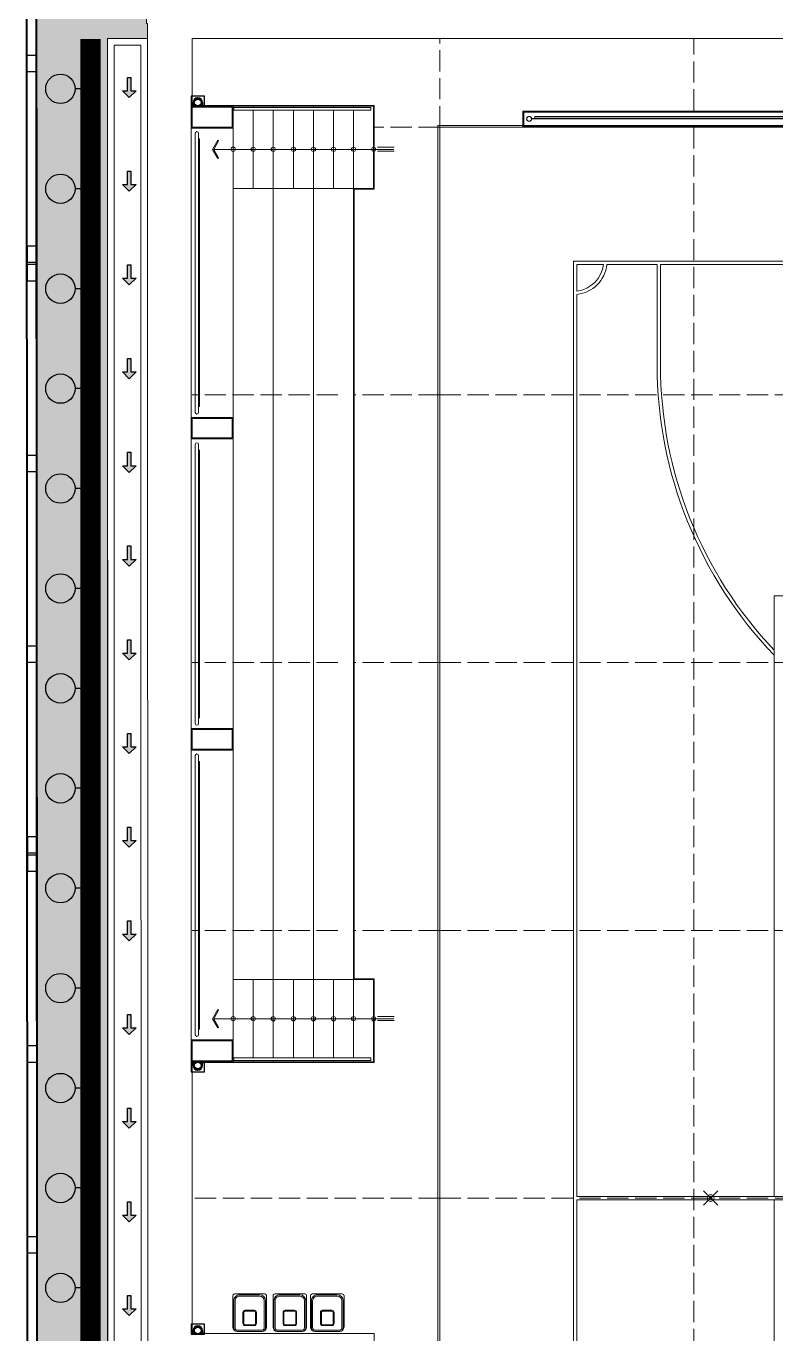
# Model space of a CAD drawing. Header units: metres. Extents: x 349075 to 349285, y 9281902 to 9282050.
# Drawn here: x 349090.89 to 349102.09, y 9282007.75 to 9282027.29 of the extents above; entities that cross this region are included whole.
import ezdxf

# ---------------------------------------------------------------- set-up
doc = ezdxf.new("R2010")
doc.units = ezdxf.units.M
doc.header["$LTSCALE"] = 0.25
doc.linetypes.add('DASHED2', pattern=[0.762, 0.635, -0.127])
for name, color, linetype, lineweight in [('.', 7, 'Continuous', 0), ('0_ CUNETAS', 151, 'Continuous', 5), ('AREA-VERDE', 3, 'CONTINUOUS', 9), ('ARQ-FONDO', 253, 'CONTINUOUS', 9), ('CUNETAS-RED', 5, 'CONTINUOUS', 18), ('LLORAD-SIMB', 1, 'CONTINUOUS', 25), ('LLORAD-TRAMO', 1, 'CONTINUOUS', 70)]:
    doc.layers.add(name, color=color, linetype=linetype, lineweight=lineweight)

# ---------------------------------------------------------------- blocks, each defined once
blk = doc.blocks.new('Barandilla - Barandilla-4344414-PLANTA GENERAL')
at = {"layer": 'ARQ-FONDO'}
for p, q in [((5.506, 28.225), (5.544, 28.225)), ((5.506, 26.175), (5.506, 28.225)), ((5.544, 26.175), (5.544, 28.225)), ((5.544, 26.175), (5.506, 26.175))]:
    blk.add_line(p, q, dxfattribs=at)
blk.add_arc((5.525, 28.225), 0.0191, 0, 180, dxfattribs=at)
blk = doc.blocks.new('BARAMDA Y TACHO')
at = {"layer": 'ARQ-FONDO'}
for p, q in [((-28.588, 3.784), (-28.588, 3.797)), ((-28.588, 3.784), (-24.588, 3.784)), ((-24.588, 3.784), (-24.588, 3.797)), ((-23.938, 3.797), (-23.938, 3.784)), ((-23.938, 3.784), (-19.938, 3.784)), ((-19.938, 3.797), (-19.938, 3.784)), ((-19.288, 3.784), (-19.288, 3.797)), ((-19.288, 3.784), (-15.288, 3.784)), ((-15.288, 3.784), (-15.288, 3.797)), ((-33.108, 3.221), (-33.108, 2.848)), ((-33.108, 2.854), (-33.108, 3.214)), ((-33.089, 3.214), (-33.089, 2.854)), ((-33.051, 3.272), (-32.647, 3.272)), ((-32.647, 3.253), (-33.051, 3.253)), ((-32.571, 3.284), (-33.044, 3.284)), ((-32.987, 3.136), (-32.822, 3.136)), ((-32.578, 2.886), (-32.578, 3.183)), ((-32.559, 3.183), (-32.559, 2.886)), ((-32.546, 2.81), (-32.546, 3.259)), ((-33.019, 2.964), (-33.019, 3.104)), ((-33.006, 3.104), (-33.006, 2.964)), ((-32.822, 3.123), (-32.987, 3.123)), ((-32.987, 2.945), (-32.822, 2.945)), ((-32.822, 2.933), (-32.987, 2.933)), ((-32.803, 2.964), (-32.803, 3.104)), ((-32.79, 3.104), (-32.79, 2.964)), ((-33.051, 2.816), (-32.647, 2.816)), ((-32.647, 2.797), (-33.051, 2.797)), ((-33.044, 2.784), (-32.571, 2.784)), ((-33.108, 2.621), (-33.108, 2.248)), ((-33.108, 2.254), (-33.108, 2.614)), ((-33.089, 2.614), (-33.089, 2.254)), ((-33.051, 2.672), (-32.647, 2.672)), ((-32.647, 2.653), (-33.051, 2.653)), ((-32.571, 2.684), (-33.044, 2.684)), ((-32.578, 2.286), (-32.578, 2.583)), ((-32.559, 2.583), (-32.559, 2.286)), ((-32.546, 2.21), (-32.546, 2.659)), ((-33.019, 2.364), (-33.019, 2.504)), ((-33.006, 2.504), (-33.006, 2.364)), ((-32.987, 2.536), (-32.822, 2.536)), ((-32.822, 2.523), (-32.987, 2.523)), ((-32.987, 2.345), (-32.822, 2.345)), ((-32.803, 2.364), (-32.803, 2.504)), ((-32.79, 2.504), (-32.79, 2.364)), ((-33.051, 2.216), (-32.647, 2.216)), ((-32.647, 2.197), (-33.051, 2.197)), ((-33.044, 2.184), (-32.571, 2.184)), ((-32.822, 2.333), (-32.987, 2.333)), ((-33.108, 2.061), (-33.108, 1.688)), ((-33.108, 1.694), (-33.108, 2.054)), ((-33.089, 2.054), (-33.089, 1.694)), ((-33.051, 2.112), (-32.647, 2.112)), ((-32.647, 2.093), (-33.051, 2.093)), ((-32.571, 2.124), (-33.044, 2.124)), ((-32.987, 1.976), (-32.822, 1.976)), ((-32.822, 1.963), (-32.987, 1.963)), ((-32.578, 1.726), (-32.578, 2.023)), ((-32.559, 2.023), (-32.559, 1.726)), ((-32.546, 1.65), (-32.546, 2.099)), ((-33.019, 1.804), (-33.019, 1.944)), ((-33.006, 1.944), (-33.006, 1.804)), ((-32.987, 1.785), (-32.822, 1.785)), ((-32.822, 1.773), (-32.987, 1.773)), ((-32.803, 1.804), (-32.803, 1.944)), ((-32.79, 1.944), (-32.79, 1.804)), ((-33.051, 1.656), (-32.647, 1.656)), ((-32.647, 1.637), (-33.051, 1.637)), ((-33.044, 1.624), (-32.571, 1.624))]:
    blk.add_line(p, q, dxfattribs=at)
for points in [[(-28.673, 3.847), (-24.503, 3.847, -1), (-24.503, 3.797), (-28.673, 3.797, -1)], [(-24.023, 3.847), (-19.853, 3.847, -1), (-19.853, 3.797), (-24.023, 3.797, -1)], [(-19.373, 3.847), (-15.203, 3.847, -1), (-15.203, 3.797), (-19.373, 3.797, -1)]]:
    blk.add_lwpolyline(points, format="xyb", close=True, dxfattribs=at)
for centre, radius, start, end in [((-33.044, 3.221), 0.0635, 90, 180), ((-33.051, 3.214), 0.0572, 90, 180), ((-33.051, 3.214), 0.0381, 90, 180), ((-32.987, 3.104), 0.0317, 90, 180), ((-32.822, 3.104), 0.0317, 360, 90), ((-32.647, 3.183), 0.0889, 360, 90), ((-32.647, 3.183), 0.0698, 360, 90), ((-32.571, 3.259), 0.0254, 360, 90), ((-32.987, 2.964), 0.0317, 180, 270), ((-32.987, 3.104), 0.0191, 90, 180), ((-32.987, 2.964), 0.019, 180, 270), ((-32.822, 3.104), 0.019, 360, 90), ((-32.822, 2.964), 0.0317, 270, 360), ((-32.822, 2.964), 0.019, 270, 360), ((-33.051, 2.854), 0.0571, 180, 270), ((-33.044, 2.848), 0.0635, 180, 270), ((-33.051, 2.854), 0.0381, 180, 270), ((-32.647, 2.886), 0.0889, 270, 360), ((-32.647, 2.886), 0.0699, 270, 360), ((-32.571, 2.81), 0.0254, 270, 360), ((-33.044, 2.621), 0.0635, 90, 180), ((-33.051, 2.614), 0.0572, 90, 180), ((-33.051, 2.614), 0.0381, 90, 180), ((-32.647, 2.583), 0.0889, 360, 90), ((-32.647, 2.583), 0.0698, 360, 90), ((-32.571, 2.659), 0.0254, 360, 90), ((-32.987, 2.504), 0.0317, 90, 180), ((-32.987, 2.364), 0.0317, 180, 270), ((-32.987, 2.504), 0.0191, 90, 180), ((-32.987, 2.364), 0.019, 180, 270), ((-32.822, 2.504), 0.0317, 360, 90), ((-32.822, 2.504), 0.019, 360, 90), ((-32.822, 2.364), 0.0317, 270, 360), ((-32.822, 2.364), 0.019, 270, 360), ((-33.051, 2.254), 0.0571, 180, 270), ((-33.044, 2.248), 0.0635, 180, 270), ((-33.051, 2.254), 0.0381, 180, 270), ((-32.647, 2.286), 0.0889, 270, 360), ((-32.647, 2.286), 0.0699, 270, 360), ((-32.571, 2.21), 0.0254, 270, 360), ((-33.044, 2.061), 0.0635, 90, 180), ((-33.051, 2.054), 0.0572, 90, 180), ((-33.051, 2.054), 0.0381, 90, 180), ((-32.987, 1.944), 0.0317, 90, 180), ((-32.987, 1.944), 0.0191, 90, 180), ((-32.822, 1.944), 0.0317, 360, 90), ((-32.822, 1.944), 0.019, 360, 90), ((-32.647, 2.023), 0.0889, 360, 90), ((-32.647, 2.023), 0.0698, 360, 90), ((-32.571, 2.099), 0.0254, 360, 90), ((-32.987, 1.804), 0.0317, 180, 270), ((-32.987, 1.804), 0.019, 180, 270), ((-32.822, 1.804), 0.0317, 270, 360), ((-32.822, 1.804), 0.019, 270, 360), ((-33.051, 1.694), 0.0571, 180, 270), ((-33.044, 1.688), 0.0635, 180, 270), ((-33.051, 1.694), 0.0381, 180, 270), ((-32.647, 1.726), 0.0889, 270, 360), ((-32.647, 1.726), 0.0699, 270, 360), ((-32.571, 1.65), 0.0254, 270, 360)]:
    blk.add_arc(centre, radius, start, end, dxfattribs=at)
blk = doc.blocks.new('LINEAS DE COLOR NEGRO')
at = {"layer": 'ARQ-FONDO', "lineweight": 0}
for p, q in [((-0.377, -12.273), (31.673, -12.273)), ((31.648, -12.3), (-0.352, -12.3)), ((31.648, -31.3), (31.648, -12.3)), ((31.673, -12.273), (31.673, -13.545)), ((1.648, -14.3), (29.648, -14.3)), ((15.623, -14.35), (2.145, -14.35)), ((15.623, -21.551), (15.623, -14.35)), ((29.15, -14.35), (15.673, -14.35)), ((15.673, -14.35), (15.673, -21.551)), ((29.598, -14.35), (29.201, -14.35)), ((29.598, -14.747), (29.598, -14.35)), ((29.648, -14.3), (29.648, -20.298)), ((29.598, -15.55), (29.598, -14.797)), ((28.098, -15.55), (29.598, -15.55)), ((29.598, -15.6), (28.098, -15.6)), ((29.598, -18.8), (29.598, -15.6)), ((6.648, -17.3), (15.623, -17.3)), ((15.673, -17.3), (24.648, -17.3)), ((24.648, -17.3), (24.648, -26.3))]:
    blk.add_line(p, q, dxfattribs=at)
for centre, radius, start, end in [((29.648, -14.3), 0.5, 185.7392, 264.2608), ((29.648, -14.3), 0.45, 186.3794, 263.6206), ((28.098, -21.8), 6.25, 90, 133.9455), ((28.098, -21.8), 6.2, 90, 133.464)]:
    blk.add_arc(centre, radius, start, end, dxfattribs=at)
blk = doc.blocks.new('cerco de malla - H_2_0-V10-PLANTA GENERAL')
at = {"layer": 'ARQ-FONDO'}
for p, q in [((0, 0.007), (0.033, 0.007)), ((0, 0.007), (0, 0.004)), ((0.034, 0.004), (0, 0.004)), ((0.037, 0.007), (0.038, 0.007)), ((0.038, 0.004), (0.038, 0.009)), ((0.038, 0.009), (0.085, 0.009)), ((0.085, 0.004), (0.038, 0.004)), ((4.015, 0.042), (0.085, 0.042)), ((0.085, 0.009), (0.085, 0.042)), ((4.015, 0.042), (0.085, 0.042)), ((0.085, 0.009), (0.085, 0.004)), ((0.123, 0.009), (0.085, 0.009)), ((0.085, 0.004), (0.123, 0.004)), ((0.088, 0.039), (0.088, 0.01)), ((0.088, 0.015), (0.12, 0.015)), ((0.088, 0.01), (0.088, 0.015)), ((0.12, 0.01), (0.088, 0.01)), ((0.12, 0.015), (0.12, 0.01)), ((3.98, 0.015), (0.12, 0.015)), ((2.031, 0.01), (0.12, 0.01)), ((0.123, 0.004), (0.123, 0.009)), ((0.123, 0.007), (2.031, 0.007)), ((2.031, 0.006), (0.123, 0.006)), ((2.031, 0.004), (0.123, 0.004)), ((2.031, 0.007), (2.031, 0.01)), ((2.031, 0.01), (2.069, 0.01)), ((2.069, 0.007), (2.031, 0.007)), ((2.031, 0.007), (2.031, 0.004)), ((2.031, 0.004), (2.069, 0.004)), ((2.069, 0.01), (2.069, 0.007)), ((3.98, 0.01), (2.069, 0.01)), ((2.069, 0.007), (3.977, 0.007)), ((2.069, 0.004), (2.069, 0.007)), ((3.977, 0.006), (2.069, 0.006)), ((3.977, 0.004), (2.069, 0.004)), ((4.015, 0.009), (3.977, 0.009)), ((3.977, 0.009), (3.977, 0.004)), ((3.977, 0.004), (4.015, 0.004)), ((3.98, 0.015), (4.012, 0.015)), ((3.98, 0.01), (3.98, 0.015)), ((4.012, 0.01), (3.98, 0.01)), ((4.012, 0.01), (4.012, 0.039)), ((4.012, 0.015), (4.012, 0.01)), ((4.015, 0.042), (4.015, 0.009)), ((4.015, 0.009), (4.063, 0.009)), ((4.015, 0.004), (4.015, 0.009)), ((4.063, 0.004), (4.015, 0.004)), ((4.063, 0.009), (4.063, 0.004))]:
    blk.add_line(p, q, dxfattribs=at)
for centre, radius, start, end in [((0, 0.004), 0.0375, 0, 180), ((0, 0.004), 0.0375, 180, 360), ((0, 0.004), 0.0343, 0, 180), ((0, 0.004), 0.0343, 180, 360), ((0.085, 0.039), 0.00317, 0, 90), ((0.091, 0.01), 0.00317, 180, 211.0682), ((4.009, 0.01), 0.00318, 328.9318, 360), ((4.015, 0.039), 0.00317, 90, 180), ((4.1, 0.004), 0.0375, 0, 180), ((4.1, 0.004), 0.0375, 180, 0), ((4.1, 0.004), 0.0343, 360, 180), ((4.1, 0.004), 0.0343, 180, 360)]:
    blk.add_arc(centre, radius, start, end, dxfattribs=at)
for points, knots in [([(0.085, 0.042), (0.085, 0.042), (0.086, 0.042), (0.086, 0.042), (0.087, 0.042), (0.087, 0.042), (0.087, 0.041), (0.087, 0.041), (0.087, 0.041), (0.088, 0.041), (0.088, 0.041), (0.088, 0.04), (0.088, 0.04), (0.088, 0.039), (0.088, 0.039)], [-1, -1, -1, -1, -0.833333, -0.75, -0.666667, -0.625, -0.583333, -0.5, -0.458333, -0.416667, -0.333333, -0.25, -0.166667, 0, 0, 0, 0]), ([(4.012, 0.039), (4.012, 0.039), (4.012, 0.04), (4.012, 0.04), (4.012, 0.041), (4.012, 0.041), (4.013, 0.041), (4.013, 0.041), (4.013, 0.041), (4.013, 0.042), (4.014, 0.042), (4.014, 0.042), (4.014, 0.042), (4.015, 0.042), (4.015, 0.042)], [0, 0, 0, 0, 0.166667, 0.25, 0.333333, 0.416667, 0.458333, 0.5, 0.583333, 0.666667, 0.708333, 0.75, 0.833333, 1, 1, 1, 1])]:
    blk.add_open_spline(points, degree=3, knots=knots, dxfattribs=at)
blk = doc.blocks.new('montante')
at = {"layer": 'ARQ-FONDO', "lineweight": 30}
for p, q in [((0, 0.07), (0.045, 0.07)), ((0, 0.06), (0.055, 0.06)), ((0.045, 0.07), (0.045, 0.095)), ((0, -0.06), (0.055, -0.06)), ((0, -0.07), (0.045, -0.07)), ((0.045, -0.07), (0.045, -0.095))]:
    blk.add_line(p, q, dxfattribs=at)
blk.add_lwpolyline([(-0.095, 0.1), (-0.095, -0.1), (0.055, -0.1), (0.055, 0.1)], close=True, dxfattribs=at)
blk.add_circle((0, 0), 0.05, dxfattribs=at)
for centre, radius, start, end in [((0, 0), 0.07, 90, 270), ((0, 0), 0.06, 90, 270), ((0.05, 0.095), 0.005, 0, 180), ((0.05, -0.095), 0.005, 180, 0)]:
    blk.add_arc(centre, radius, start, end, dxfattribs=at)
blk = doc.blocks.new('POLIDEPORTIVO')
at = {"layer": 'ARQ-FONDO', "lineweight": 0}
for p, q in [((374627.973, 9249313.221), (374604.623, 9249313.221)), ((374604.623, 9249313.221), (374604.623, 9249312.221)), ((374605.238, 9249312.211), (374604.608, 9249312.211)), ((374604.608, 9249312.211), (374604.608, 9249312.13)), ((374604.623, 9249312.196), (374605.223, 9249312.196)), ((374604.623, 9249312.196), (374604.623, 9249311.896)), ((374605.223, 9249312.196), (374605.223, 9249311.896)), ((374604.608, 9249312.13), (374604.608, 9249311.881)), ((374609.57, 9249312.136), (374626.151, 9249312.136)), ((374609.57, 9249311.906), (374609.57, 9249312.136)), ((374626.136, 9249312.121), (374609.585, 9249312.121)), ((374609.585, 9249312.121), (374609.585, 9249311.921)), ((374604.608, 9249311.881), (374605.238, 9249311.881)), ((374604.608, 9249307.561), (374604.608, 9249311.881)), ((374605.223, 9249311.896), (374604.623, 9249311.896)), ((374626.151, 9249311.906), (374609.57, 9249311.906)), ((374609.585, 9249311.921), (374626.136, 9249311.921)), ((374605.238, 9249307.561), (374604.608, 9249307.561)), ((374604.608, 9249307.561), (374604.608, 9249307.239)), ((374604.623, 9249307.546), (374605.223, 9249307.546)), ((374604.623, 9249307.254), (374604.623, 9249307.546)), ((374605.223, 9249307.546), (374605.223, 9249307.254)), ((374604.608, 9249307.239), (374605.238, 9249307.239)), ((374604.608, 9249302.911), (374604.608, 9249307.239)), ((374605.223, 9249307.254), (374604.623, 9249307.254)), ((374605.238, 9249302.911), (374604.608, 9249302.911)), ((374604.608, 9249302.911), (374604.608, 9249302.589)), ((374604.623, 9249302.896), (374605.223, 9249302.896)), ((374604.623, 9249302.604), (374604.623, 9249302.896)), ((374605.223, 9249302.896), (374605.223, 9249302.604)), ((374605.223, 9249302.604), (374604.623, 9249302.604)), ((374604.608, 9249298.246), (374604.608, 9249302.589)), ((374604.608, 9249302.589), (374605.238, 9249302.589)), ((374605.538, 9249297.991), (374605.538, 9249299.161)), ((374606.138, 9249297.991), (374606.138, 9249299.161)), ((374606.738, 9249297.991), (374606.738, 9249299.161)), ((374605.238, 9249298.261), (374604.608, 9249298.261)), ((374604.608, 9249298.246), (374604.608, 9249297.931)), ((374604.623, 9249297.946), (374604.623, 9249298.246)), ((374604.623, 9249298.246), (374605.223, 9249298.246)), ((374605.223, 9249298.246), (374605.223, 9249297.946)), ((374605.238, 9249297.987), (374605.238, 9249298.261)), ((374604.608, 9249297.931), (374605.238, 9249297.931)), ((374605.223, 9249297.946), (374604.623, 9249297.946)), ((374604.623, 9249297.921), (374604.623, 9249293.871)), ((374605.238, 9249297.931), (374605.238, 9249297.957)), ((374605.538, 9249297.931), (374605.538, 9249297.953)), ((374605.838, 9249297.931), (374605.838, 9249297.953)), ((374606.138, 9249297.931), (374606.138, 9249297.953)), ((374606.438, 9249297.931), (374606.438, 9249297.953)), ((374606.738, 9249297.931), (374606.738, 9249297.953)), ((374607.038, 9249297.931), (374607.038, 9249297.953))]:
    blk.add_line(p, q, dxfattribs=at)
at = {"layer": 'ARQ-FONDO', "linetype": 'DASHED2', "lineweight": 0, "ltscale": 2}
for p, q in [((374608.325, 9249311.896), (374608.325, 9249313.221)), ((374612.125, 9249312.146), (374612.125, 9249313.221)), ((374608.325, 9249311.896), (374607.35, 9249311.896)), ((374608.325, 9249311.896), (374608.325, 9249279.896)), ((374608.325, 9249311.896), (374609.562, 9249311.896)), ((374612.125, 9249311.896), (374612.125, 9249279.896)), ((374606.8, 9249307.896), (374604.625, 9249307.896)), ((374608.325, 9249307.896), (374607.05, 9249307.896)), ((374608.325, 9249307.896), (374627.325, 9249307.896)), ((374606.8, 9249303.896), (374604.625, 9249303.896)), ((374608.325, 9249303.896), (374607.05, 9249303.896)), ((374608.325, 9249303.896), (374627.325, 9249303.896)), ((374606.8, 9249299.896), (374604.625, 9249299.896)), ((374608.325, 9249299.896), (374607.05, 9249299.896)), ((374608.325, 9249299.896), (374627.325, 9249299.896)), ((374608.325, 9249295.896), (374604.625, 9249295.896)), ((374608.325, 9249295.896), (374627.325, 9249295.896))]:
    blk.add_line(p, q, dxfattribs=at)
at = {"layer": 'ARQ-FONDO'}
for p, q in [((374604.623, 9249312.221), (374607.348, 9249312.221)), ((374607.338, 9249312.211), (374605.238, 9249312.211)), ((374605.238, 9249312.186), (374605.238, 9249312.211)), ((374605.538, 9249312.19), (374605.538, 9249312.211)), ((374605.838, 9249312.19), (374605.838, 9249312.211)), ((374606.138, 9249312.19), (374606.138, 9249312.211)), ((374606.438, 9249312.19), (374606.438, 9249312.211)), ((374606.738, 9249312.19), (374606.738, 9249312.211)), ((374607.038, 9249312.19), (374607.038, 9249312.211)), ((374607.338, 9249310.981), (374607.338, 9249312.211)), ((374607.348, 9249312.221), (374607.348, 9249310.971)), ((374605.238, 9249311.881), (374605.238, 9249312.156)), ((374605.538, 9249310.981), (374605.538, 9249312.152)), ((374605.838, 9249297.991), (374605.838, 9249312.152)), ((374606.138, 9249310.981), (374606.138, 9249312.152)), ((374606.438, 9249297.991), (374606.438, 9249312.152)), ((374606.738, 9249310.981), (374606.738, 9249312.152)), ((374607.038, 9249297.991), (374607.038, 9249312.152)), ((374605.238, 9249307.561), (374605.238, 9249311.881)), ((374607.393, 9249311.597), (374607.643, 9249311.597)), ((374604.947, 9249311.566), (374607.639, 9249311.566)), ((374607.393, 9249311.537), (374607.643, 9249311.537)), ((374605.238, 9249310.981), (374607.338, 9249310.981)), ((374607.348, 9249310.971), (374607.048, 9249310.971)), ((374607.048, 9249310.971), (374607.048, 9249299.171)), ((374605.238, 9249307.239), (374605.238, 9249307.561)), ((374605.238, 9249302.911), (374605.238, 9249307.239)), ((374605.238, 9249302.589), (374605.238, 9249302.911)), ((374605.238, 9249298.261), (374605.238, 9249302.589)), ((374605.238, 9249299.161), (374607.338, 9249299.161)), ((374607.048, 9249299.171), (374607.348, 9249299.171)), ((374607.338, 9249297.931), (374607.338, 9249299.161)), ((374607.348, 9249299.171), (374607.348, 9249297.921)), ((374604.947, 9249298.575), (374607.639, 9249298.575)), ((374607.393, 9249298.607), (374607.643, 9249298.607)), ((374607.393, 9249298.547), (374607.643, 9249298.547)), ((374607.348, 9249297.921), (374604.623, 9249297.921)), ((374605.238, 9249297.931), (374607.338, 9249297.931)), ((374612.481, 9249295.79), (374612.268, 9249296.002)), ((374612.481, 9249296.002), (374612.268, 9249295.79)), ((374604.623, 9249293.871), (374607.348, 9249293.871)), ((374607.348, 9249293.871), (374607.348, 9249292.621))]:
    blk.add_line(p, q, dxfattribs=at)
for points in [[(374605.009, 9249311.43), (374604.931, 9249311.566), (374605.009, 9249311.702), (374605.021, 9249311.694), (374604.947, 9249311.566), (374605.021, 9249311.438)], [(374605.009, 9249298.44), (374604.931, 9249298.575), (374605.009, 9249298.711), (374605.021, 9249298.704), (374604.947, 9249298.575), (374605.021, 9249298.447)]]:
    blk.add_lwpolyline(points, close=True, dxfattribs=at)
for centre, radius in [((374605.238, 9249311.567), 0.0323), ((374605.538, 9249311.566), 0.0323), ((374605.838, 9249311.566), 0.0323), ((374606.138, 9249311.566), 0.0323), ((374606.438, 9249311.566), 0.0323), ((374606.738, 9249311.566), 0.0323), ((374607.038, 9249311.566), 0.0323), ((374607.338, 9249311.566), 0.0323), ((374605.238, 9249298.576), 0.0323), ((374605.538, 9249298.576), 0.0323), ((374605.838, 9249298.575), 0.0323), ((374606.138, 9249298.575), 0.0323), ((374606.438, 9249298.575), 0.0323), ((374606.738, 9249298.575), 0.0323), ((374607.038, 9249298.576), 0.0323), ((374607.338, 9249298.575), 0.0323), ((374612.375, 9249295.896), 0.05)]:
    blk.add_circle(centre, radius, dxfattribs=at)
at = {"layer": 'ARQ-FONDO', "lineweight": 0}
for p, rotation in [((374604.708, 9249312.267), 270), ((374604.708, 9249297.876), 89.99999999999999), ((374604.708, 9249293.917), 270)]:
    blk.add_blockref('montante', p, dxfattribs=dict(at, rotation=rotation))
at = {"layer": 'ARQ-FONDO', "rotation": 90}
for name, p in [('Barandilla - Barandilla-4344414-PLANTA GENERAL', (374633.473, 9249306.645)), ('BARAMDA Y TACHO', (374608.519, 9249327.009)), ('LINEAS DE COLOR NEGRO', (374596.025, 9249280.248)), ('Barandilla - Barandilla-4344414-PLANTA GENERAL', (374633.473, 9249292.446))]:
    blk.add_blockref(name, p, dxfattribs=at)
at = {"layer": 'ARQ-FONDO', "lineweight": 18, "xscale": -1, "rotation": 360}
blk.add_blockref('cerco de malla - H_2_0-V10-PLANTA GENERAL', (374613.761, 9249312.017), dxfattribs=at)
blk = doc.blocks.new('*U3857')
at = {"layer": '.', "lineweight": 30}
h = blk.add_hatch(color=1, dxfattribs=at)
h.dxf.hatch_style = 1
h.paths.add_polyline_path([(-0.025, -0.05), (-0.1, -0.05), (0, -0.15), (0.1, -0.05), (0.025, -0.05), (0.025, 0.15), (-0.025, 0.15)])
at = {"layer": '0_ CUNETAS', "color": 1, "lineweight": 30}
blk.add_lwpolyline([(-0.1, -0.05), (-0.025, -0.05), (-0.025, 0.15), (0.025, 0.15), (0.025, -0.05), (0.1, -0.05), (0, -0.15)], close=True, dxfattribs=at)
blk = doc.blocks.new('*U3858')
at = {"layer": '0_ CUNETAS', "color": 0, "linetype": 'ByBlock', "lineweight": -2, "transparency": 16777216}
for p in [(0, 107.8), (0, 106.4), (0, 105), (0, 103.6), (0, 102.2), (0, 100.8), (0, 99.4), (0, 98), (0, 96.6), (0, 95.2), (0, 93.8), (0, 92.4), (0, 91), (0, 89.6)]:
    blk.add_blockref('*U3857', p, dxfattribs=at)
blk = doc.blocks.new('red drenaje')
at = {"layer": 'CUNETAS-RED', "lineweight": 0}
for p, q in [((-58.925, 56.623, -4.4), (-58.932, 109.103, -4.4)), ((-58.332, 109.103, -4.4), (-58.932, 109.103, -4.4)), ((-58.325, 56.624, -4.4), (-58.332, 109.103, -4.4))]:
    blk.add_line(p, q, dxfattribs=at)
at = {"layer": 'CUNETAS-RED', "lineweight": 0, "elevation": -24.948}
blk.add_lwpolyline([(-58.432, 109.003), (-58.832, 109.003), (-58.825, 56.724), (-58.425, 56.723)], close=True, dxfattribs=at)
at = {"layer": 'CUNETAS-RED', "lineweight": 0}
blk.add_blockref('*U3858', (-58.605, 0.571, -24.948), dxfattribs=at)

msp = doc.modelspace()

# ---------------------------------------------------------------- hatches: boundary and pattern name
at = {"layer": 'AREA-VERDE', "lineweight": 0, "true_color": 0xc4e4b2, "transparency": 33554610}
h = msp.add_hatch(color=3, dxfattribs=at)
h.dxf.hatch_style = 1
h.paths.add_polyline_path([(349092.703, 9282027.105), (349092.103, 9282027.105), (349092.138, 9281918.001), (349091.104, 9281918.001), (349091.048, 9282031.212), (349161.762, 9282031.212), (349161.762, 9281923.001), (349161, 9281923.001), (349161, 9281955.099), (349160.205, 9281955.101), (349160.204, 9281956.819), (349160.205, 9281957.044), (349160.205, 9281978.669), (349160.205, 9281988.056), (349160.085, 9281988.054), (349160.085, 9282030.769), (349092.685, 9282030.769), (349092.685, 9282027.329), (349092.703, 9282027.329)])

# ---------------------------------------------------------------- linework, layer by layer
at = {"layer": 'ARQ-FONDO'}
for p, q in [((349090.888, 9282031.372), (349090.944, 9281917.841)), ((349090.903, 9282031.357), (349090.959, 9281917.856)), ((349091.033, 9282031.227), (349091.089, 9281917.986)), ((349091.048, 9282031.212), (349091.104, 9281918.001))]:
    msp.add_line(p, q, dxfattribs=at)
at = {"layer": 'ARQ-FONDO', "elevation": -4.4}
msp.add_lwpolyline([(349092.703, 9282027.105), (349092.103, 9282027.105), (349092.138, 9281918.001), (349091.104, 9281918.001), (349091.048, 9282031.212), (349161.762, 9282031.212), (349161.762, 9281923.001), (349161, 9281923.001), (349161, 9281955.099), (349160.204, 9281955.099), (349160.205, 9281956.819), (349160.205, 9281957.044), (349160.205, 9281978.669), (349160.205, 9281988.056), (349160.085, 9281988.054), (349160.085, 9282030.769), (349092.685, 9282030.769), (349092.685, 9282027.329), (349092.703, 9282027.329), (349092.703, 9282027.105)], dxfattribs=at)
at = {"layer": 'ARQ-FONDO', "lineweight": 30, "ltscale": 1.87}
for points in [[(349090.905, 9282026.606), (349090.905, 9282026.856), (349091.035, 9282026.856), (349091.035, 9282026.606)], [(349090.907, 9282023.756), (349090.907, 9282024.006), (349091.037, 9282024.006), (349091.037, 9282023.756)], [(349090.907, 9282023.481), (349090.907, 9282023.731), (349091.037, 9282023.731), (349091.037, 9282023.481)], [(349090.908, 9282020.631), (349090.908, 9282020.881), (349091.038, 9282020.881), (349091.038, 9282020.631)], [(349090.91, 9282017.781), (349090.91, 9282018.031), (349091.04, 9282018.031), (349091.04, 9282017.781)], [(349090.911, 9282014.931), (349090.911, 9282015.181), (349091.041, 9282015.181), (349091.041, 9282014.931)], [(349090.911, 9282014.656), (349090.911, 9282014.906), (349091.041, 9282014.906), (349091.041, 9282014.656)], [(349090.913, 9282011.806), (349090.913, 9282012.056), (349091.043, 9282012.056), (349091.043, 9282011.806)], [(349090.914, 9282008.956), (349090.914, 9282009.206), (349091.044, 9282009.206), (349091.044, 9282008.956)]]:
    msp.add_lwpolyline(points, close=True, dxfattribs=at)
at = {"layer": 'ARQ-FONDO'}
for points in [[(349091.052, 9282023.731), (349091.052, 9282023.756), (349090.892, 9282023.756), (349090.892, 9282023.731)], [(349091.056, 9282014.906), (349091.056, 9282014.931), (349090.896, 9282014.931), (349090.896, 9282014.906)]]:
    msp.add_lwpolyline(points, close=True, dxfattribs=at)
at = {"layer": 'LLORAD-SIMB'}
for p, q in [((349091.85, 9282026.353), (349091.62, 9282026.353)), ((349091.85, 9282024.86), (349091.62, 9282024.86)), ((349091.85, 9282023.367), (349091.62, 9282023.367)), ((349091.85, 9282021.874), (349091.62, 9282021.874)), ((349091.85, 9282020.381), (349091.62, 9282020.381)), ((349091.85, 9282018.888), (349091.62, 9282018.888)), ((349091.85, 9282017.395), (349091.62, 9282017.395)), ((349091.85, 9282015.901), (349091.62, 9282015.901)), ((349091.85, 9282014.408), (349091.62, 9282014.408)), ((349091.85, 9282012.915), (349091.62, 9282012.915)), ((349091.85, 9282011.422), (349091.62, 9282011.422)), ((349091.85, 9282009.929), (349091.62, 9282009.929)), ((349091.85, 9282008.436), (349091.62, 9282008.436))]:
    msp.add_line(p, q, dxfattribs=at)
for centre in [(349091.4, 9282026.353), (349091.4, 9282024.86), (349091.4, 9282023.367), (349091.4, 9282021.874), (349091.4, 9282020.381), (349091.4, 9282018.888), (349091.4, 9282017.395), (349091.4, 9282015.901), (349091.4, 9282014.408), (349091.4, 9282012.915), (349091.4, 9282011.422), (349091.4, 9282009.929), (349091.4, 9282008.436)]:
    msp.add_circle(centre, 0.22, dxfattribs=at)
at = {"layer": 'LLORAD-TRAMO', "const_width": 0.3}
msp.add_lwpolyline([(349091.85, 9282027.1), (349091.85, 9282026.85), (349091.85, 9282026.6), (349091.85, 9282026.35), (349091.85, 9282026.1), (349091.85, 9282025.85), (349091.85, 9282025.6), (349091.85, 9282025.35), (349091.85, 9282025.1), (349091.85, 9282024.85), (349091.85, 9282024.6), (349091.85, 9282024.35), (349091.85, 9282024.1), (349091.85, 9282023.85), (349091.85, 9282023.6), (349091.85, 9282023.35), (349091.85, 9282023.1), (349091.85, 9282022.85), (349091.85, 9282022.6), (349091.85, 9282022.35), (349091.85, 9282022.1), (349091.85, 9282021.85), (349091.85, 9282021.6), (349091.85, 9282021.35), (349091.85, 9282021.1), (349091.85, 9282020.85), (349091.85, 9282020.6), (349091.85, 9282020.35), (349091.85, 9282020.1), (349091.85, 9282019.85), (349091.85, 9282019.6), (349091.85, 9282019.35), (349091.85, 9282019.1), (349091.85, 9282018.85), (349091.85, 9282018.6), (349091.85, 9282018.35), (349091.85, 9282018.1), (349091.85, 9282017.85), (349091.85, 9282017.6), (349091.85, 9282017.35), (349091.85, 9282017.1), (349091.85, 9282016.85), (349091.85, 9282016.6), (349091.85, 9282016.35), (349091.85, 9282016.1), (349091.85, 9282015.85), (349091.85, 9282015.6), (349091.85, 9282015.35), (349091.85, 9282015.1), (349091.85, 9282014.85), (349091.85, 9282014.6), (349091.85, 9282014.35), (349091.85, 9282014.1), (349091.85, 9282013.85), (349091.85, 9282013.6), (349091.85, 9282013.35), (349091.85, 9282013.1), (349091.85, 9282012.85), (349091.85, 9282012.6), (349091.85, 9282012.35), (349091.85, 9282012.1), (349091.85, 9282011.85), (349091.85, 9282011.6), (349091.85, 9282011.35), (349091.85, 9282011.1), (349091.85, 9282010.85), (349091.85, 9282010.6), (349091.85, 9282010.35), (349091.85, 9282010.1), (349091.85, 9282009.85), (349091.85, 9282009.6), (349091.85, 9282009.35), (349091.85, 9282009.1), (349091.85, 9282008.85), (349091.85, 9282008.6), (349091.85, 9282008.35), (349091.85, 9282008.1), (349091.85, 9282007.85), (349091.85, 9282007.6), (349091.85, 9282007.35)], dxfattribs=at)

# ---------------------------------------------------------------- block references
at = {"layer": 'ARQ-FONDO', "lineweight": 30}
msp.add_blockref('POLIDEPORTIVO', (-25511.256, 32713.883, 0), dxfattribs=at)
at = {"layer": 'CUNETAS-RED', "lineweight": 30}
msp.add_blockref('red drenaje', (349151.035, 9281918.001), dxfattribs=at)

doc.saveas('drawing.dxf')
